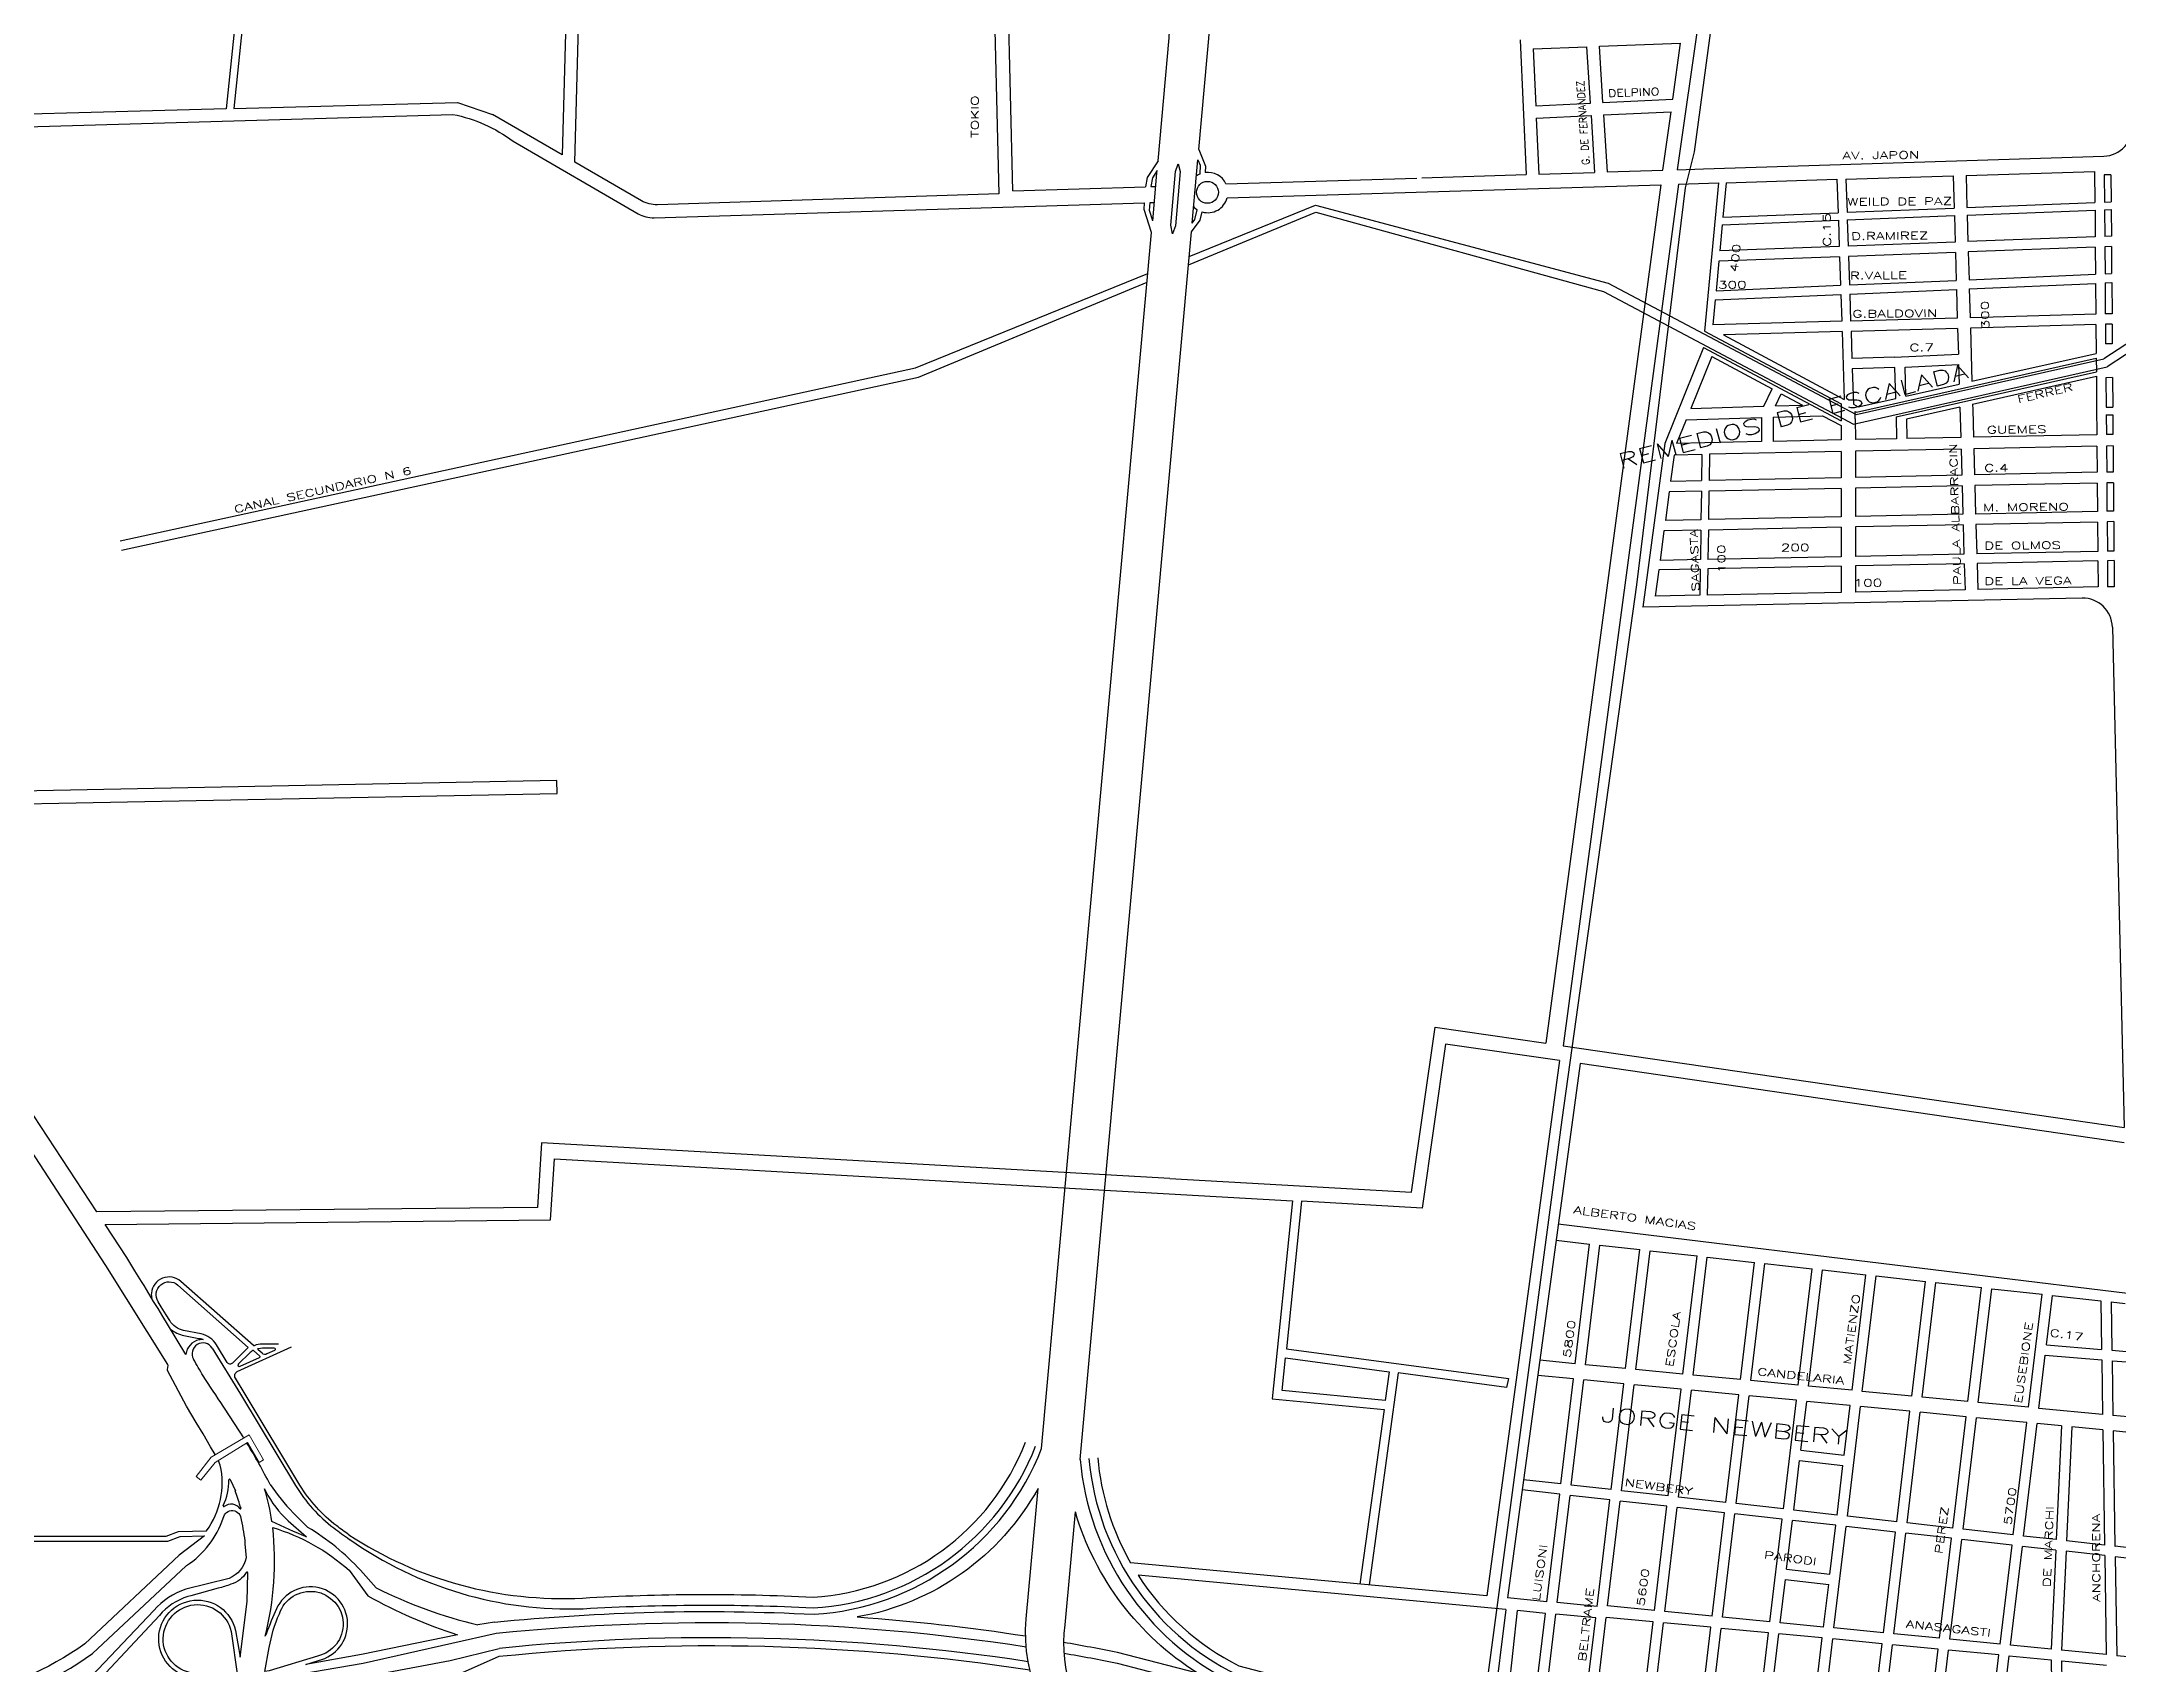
# Model space of a CAD drawing. Header units: millimetres. Extents: x 4375152 to 4409667, y 6523746 to 6549185.
# Drawn here: x 4385193 to 4387989, y 6531316 to 6533501 of the extents above; entities that cross this region are included whole.
import ezdxf

# ---------------------------------------------------------------- set-up
doc = ezdxf.new("R2010")
doc.units = ezdxf.units.MM
doc.linetypes.add('CONTINUA', pattern=[0])
for name, color, linetype in [('CANAL', 252, 'Continuous'), ('FERROCARRIL', 252, 'VÍAS'), ('LINEA CALLE', 252, 'Continuous'), ('NOMBRE BARRIO', 8, 'Continuous'), ('NOMBRE CALLE', 252, 'Continuous')]:
    doc.layers.add(name, color=color, linetype=linetype)
doc.layers.add('URBANO', color=251, linetype='CONTINUA', lineweight=9)
doc.styles.add('ROMANS', font='romans')
doc.styles.add('S1', font='ROMANS')
doc.linetypes.add('VÍAS', pattern='A,3.81,[130,ltypeshp.shx,S=6.35,R=0,X=0,Y=0],3.81', length=7.62)

msp = doc.modelspace()

# ---------------------------------------------------------------- linework, layer by layer
at = {"layer": 'CANAL', "transparency": 33554687}
for p, q in [((4386737, 6533199.9), (4386908.4, 6533271.1)), ((4386738, 6533211.1), (4386908.1, 6533280.2)), ((4386908.1, 6533280.2), (4387302.1, 6533175.4)), ((4386908.4, 6533271.1), (4387295.7, 6533164)), ((4386369.7, 6533061.3), (4386682.5, 6533188.5)), ((4386373.7, 6533048.9), (4386681.5, 6533176.8)), ((4387302.1, 6533175.4), (4387636.1, 6532998.4)), ((4387295.7, 6533164), (4387632.4, 6532985.7)), ((4385298.5, 6532828.6), (4386369.7, 6533061.3)), ((4385300.5, 6532815.7), (4386373.7, 6533048.9))]:
    msp.add_line(p, q, dxfattribs=at)
for points in [[(4387632.4, 6532985.7), (4387974, 6533062.6)], [(4387636.1, 6532998.4), (4387969.4, 6533073.5)]]:
    msp.add_lwpolyline(points, dxfattribs=at)
at = {"layer": 'FERROCARRIL', "ltscale": 0.3, "transparency": 33554687, "flags": 128}
msp.add_lwpolyline([(4388383, 6524738.8), (4388445.7, 6524881.4, 0.095799), (4388479, 6525082.1, 0.099176), (4388441.1, 6525305.9, 0.028955), (4388401.5, 6525410.3, 0.018622), (4388363.9, 6525472.1), (4388330.9, 6525512.5), (4388289.5, 6525564.8), (4388255.4, 6525600.9, 0.143495), (4387953.5, 6525771, 0.093272), (4387608.5, 6525795.1, -0.007305), (4387281, 6525816.8, -0.046555), (4387034.3, 6525864.6, -0.094694), (4386733.5, 6526058.2, -0.095039), (4386562.4, 6526318.1, -0.110674), (4386501.4, 6526678.2), (4386631, 6527609.3), (4386717, 6528226.6), (4386818.4, 6528982.1), (4386939, 6529805.3), (4387089.5, 6530917.2), (4387240.1, 6532048.9), (4387340.9, 6532769.3), (4387406.3, 6533303.7), (4387418.6, 6533352.1), (4387561, 6534411.1), (4387667.1, 6535188.8), (4387748.3, 6535774.3), (4387829.1, 6536331.3), (4387831.5, 6536348)], format="xyb", dxfattribs=at)
at = {"layer": 'LINEA CALLE', "transparency": 33554687}
for p, q in [((4386500.5, 6533299.6), (4386470.3, 6534534.1)), ((4387183.9, 6533503), (4387192, 6533321.6)), ((4387201.3, 6533490.9), (4387273.6, 6533493.7)), ((4387201.3, 6533490.9), (4387204.7, 6533414.2)), ((4387290.4, 6533494.3), (4387399.6, 6533498.4)), ((4387389.2, 6533423.2), (4387399.6, 6533498.4)), ((4387204.7, 6533414.2), (4387278.3, 6533417.8)), ((4387205.4, 6533397.5), (4387279.3, 6533401.1)), ((4387205.4, 6533397.5), (4387208.8, 6533322.1)), ((4387279.3, 6533401.1), (4387284, 6533324.5)), ((4387295.1, 6533418.6), (4387389.2, 6533423.2)), ((4387296.1, 6533401.9), (4387386.8, 6533406.3)), ((4387296.1, 6533401.9), (4387300.8, 6533325.1)), ((4387376, 6533327.5), (4387386.8, 6533406.3)), ((4387430.5, 6533329.2), (4387969.6, 6533346.4)), ((4386787.5, 6533309.1), (4387044.4, 6533316.9)), ((4387051.3, 6533317.2), (4387192, 6533321.6)), ((4387208.8, 6533322.1), (4387284, 6533324.5)), ((4387300.8, 6533325.1), (4387376, 6533327.5)), ((4387395.7, 6533328.1), (4387430.5, 6533329.2)), ((4387460.9, 6533310.7), (4387610.3, 6533315.2)), ((4387610.3, 6533315.2), (4387611.8, 6533270.3)), ((4387622.4, 6533315.6), (4387766.9, 6533319.9)), ((4387622.4, 6533315.6), (4387623.9, 6533270.8)), ((4387766.9, 6533319.9), (4387768.1, 6533276.4)), ((4387784.1, 6533320.5), (4387957.2, 6533325.7)), ((4387784.1, 6533320.5), (4387785.3, 6533277.1)), ((4387957.2, 6533325.7), (4387957.6, 6533283.9)), ((4387979, 6533321.4), (4387970.1, 6533321.1)), ((4387970.1, 6533321.1), (4387970.4, 6533284.4)), ((4387979, 6533321.4), (4387979.3, 6533284.7)), ((4386500.5, 6533299.6), (4386679.2, 6533305.3)), ((4386686.6, 6533305.5), (4386693.2, 6533305.7)), ((4386789.2, 6533290.3), (4387373.3, 6533308)), ((4387373.3, 6533308), (4387218.3, 6532151.9)), ((4387396.9, 6533308.7), (4387241.4, 6532148.5)), ((4387396.9, 6533308.7), (4387450.6, 6533310.3)), ((4387450.6, 6533310.3), (4387432.1, 6533110.7)), ((4387460.9, 6533310.7), (4387456.6, 6533264.2)), ((4387970.4, 6533284.4), (4387979.3, 6533284.7)), ((4387455.6, 6533254), (4387612.2, 6533260.1)), ((4387456.6, 6533264.2), (4387611.8, 6533270.3)), ((4387612.2, 6533260.1), (4387613.3, 6533224.9)), ((4387623.9, 6533270.8), (4387768.1, 6533276.4)), ((4387624.2, 6533260.6), (4387768.4, 6533266.3)), ((4387624.2, 6533260.6), (4387625.4, 6533225.3)), ((4387768.4, 6533266.3), (4387769.4, 6533230.8)), ((4387785.3, 6533277.1), (4387957.6, 6533283.9)), ((4387785.6, 6533266.9), (4387957.7, 6533273.7)), ((4387785.6, 6533266.9), (4387786.6, 6533231.4)), ((4387957.7, 6533273.7), (4387958, 6533237.9)), ((4387970.5, 6533274.2), (4387979.4, 6533274.6)), ((4387970.5, 6533274.2), (4387970.8, 6533238.4)), ((4387979.4, 6533274.6), (4387979.7, 6533238.7)), ((4387455.6, 6533254), (4387452.4, 6533218.8)), ((4387769.4, 6533230.8), (4387625.4, 6533225.3)), ((4387958, 6533237.9), (4387786.6, 6533231.4)), ((4387979.7, 6533238.7), (4387970.8, 6533238.4)), ((4387451.1, 6533204.8), (4387447.4, 6533165.2)), ((4387613.8, 6533211), (4387451.1, 6533204.8)), ((4387613.3, 6533224.9), (4387452.4, 6533218.8)), ((4387613.8, 6533211), (4387615, 6533172.5)), ((4387769.8, 6533216.9), (4387625.8, 6533211.4)), ((4387625.8, 6533211.4), (4387627.1, 6533173)), ((4387769.8, 6533216.9), (4387770.9, 6533179.2)), ((4387958.1, 6533224), (4387787, 6533217.5)), ((4387787, 6533217.5), (4387788.1, 6533180)), ((4387958.1, 6533224), (4387958.4, 6533187.3)), ((4387979.8, 6533224.8), (4387970.9, 6533224.5)), ((4387970.9, 6533224.5), (4387971.2, 6533187.9)), ((4387979.8, 6533224.8), (4387980.1, 6533188.3)), ((4387447.4, 6533165.2), (4387615, 6533172.5)), ((4387627.1, 6533173), (4387770.9, 6533179.2)), ((4387788.1, 6533180), (4387958.4, 6533187.3)), ((4387788.4, 6533167.8), (4387958.5, 6533175.1)), ((4387958.5, 6533175.1), (4387958.8, 6533133.6)), ((4387971.2, 6533187.9), (4387980.1, 6533188.3)), ((4387971.3, 6533175.7), (4387980.2, 6533176.1)), ((4387971.3, 6533175.7), (4387971.6, 6533134)), ((4387980.2, 6533176.1), (4387980.6, 6533134.2)), ((4387446.3, 6533152.9), (4387443.1, 6533119.1)), ((4387446.3, 6533152.9), (4387615.4, 6533160.3)), ((4387615.4, 6533160.3), (4387616.6, 6533124)), ((4387627.5, 6533160.8), (4387771.2, 6533167)), ((4387627.5, 6533160.8), (4387628.7, 6533124.3)), ((4387771.2, 6533167), (4387772.3, 6533128.4)), ((4387788.4, 6533167.8), (4387789.5, 6533128.8)), ((4387616.6, 6533124), (4387443.1, 6533119.1)), ((4387772.3, 6533128.4), (4387628.7, 6533124.3)), ((4387958.8, 6533133.6), (4387789.5, 6533128.8)), ((4387959, 6533119.7), (4387789.9, 6533115)), ((4387959, 6533119.7), (4387959.3, 6533080.9)), ((4387980.6, 6533134.2), (4387971.6, 6533134)), ((4387980.7, 6533120.3), (4387971.8, 6533120.1)), ((4387971.8, 6533120.1), (4387972, 6533093.6)), ((4387980.7, 6533120.3), (4387980.9, 6533093.9)), ((4387617.1, 6533110.1), (4387457.5, 6533105.6)), ((4387457.5, 6533105.6), (4387620.1, 6533018.9)), ((4387617.1, 6533110.1), (4387620.1, 6533018.9)), ((4387772.7, 6533114.5), (4387629.2, 6533110.4)), ((4387629.2, 6533110.4), (4387630.4, 6533073.8)), ((4387772.7, 6533114.5), (4387773.7, 6533079.6)), ((4387789.9, 6533115), (4387791.9, 6533043.3)), ((4387980.9, 6533093.9), (4387972, 6533093.6)), ((4387441.7, 6533076.5), (4387522.9, 6533033.2)), ((4387687.6, 6533075.7), (4387773.7, 6533079.6)), ((4387774.1, 6533065.7), (4387774.9, 6533039.4)), ((4387791.9, 6533043.3), (4387959.3, 6533080.9)), ((4387511.7, 6533009.7), (4387522.9, 6533033.2)), ((4387630.8, 6533059.9), (4387632.4, 6533012.3)), ((4387703.1, 6533023.3), (4387774.9, 6533039.4)), ((4387959.6, 6533050), (4387959.9, 6533008.1)), ((4387981.3, 6533048.2), (4387972.4, 6533047.9)), ((4387972.4, 6533047.9), (4387972.7, 6533008.3)), ((4387981.3, 6533048.2), (4387981.6, 6533008.5)), ((4387413.4, 6533006.7), (4387511.7, 6533009.7)), ((4387527.4, 6533010.2), (4387535.3, 6533026.6)), ((4387527.4, 6533010.2), (4387564, 6533011.3)), ((4387535.3, 6533026.6), (4387564, 6533011.3)), ((4387632.4, 6533012.3), (4387638.9, 6533008.8)), ((4387638.9, 6533008.8), (4387689.3, 6533020.1)), ((4387775.8, 6533008.6), (4387776.9, 6532967.6)), ((4387792.8, 6533012.5), (4387793, 6533005.4)), ((4387793, 6533005.4), (4387794.1, 6532967.9)), ((4387959.9, 6533008.1), (4387960.2, 6532971.4)), ((4387972.7, 6533008.3), (4387981.6, 6533008.5)), ((4387407.2, 6532991.2), (4387508.6, 6532994.4)), ((4387508.6, 6532994.4), (4387508.6, 6532962)), ((4387524.4, 6532994.8), (4387591, 6532996.9)), ((4387524.4, 6532994.8), (4387524.4, 6532962.4)), ((4387591, 6532996.9), (4387616, 6532983.6)), ((4387616, 6532983.6), (4387616, 6532964.3)), ((4387634.8, 6532992.5), (4387635, 6532964.7)), ((4387972.8, 6532998.2), (4387981.7, 6532998.3)), ((4387972.8, 6532998.2), (4387973, 6532971.7)), ((4387981.7, 6532998.3), (4387981.9, 6532971.8)), ((4387508.6, 6532962), (4387394.4, 6532959.7)), ((4387616, 6532948.7), (4387438.7, 6532945)), ((4387616, 6532964.3), (4387524.4, 6532962.4)), ((4387616, 6532948.7), (4387616, 6532913.5)), ((4387690.4, 6532965.8), (4387635, 6532964.7)), ((4387777.3, 6532952), (4387635, 6532949.1)), ((4387635, 6532949.1), (4387635, 6532913.9)), ((4387776.9, 6532967.6), (4387704.2, 6532966.1)), ((4387777.3, 6532952), (4387778.3, 6532916.9)), ((4387960.2, 6532971.4), (4387794.1, 6532967.9)), ((4387960.3, 6532955.8), (4387794.5, 6532952.4)), ((4387794.5, 6532952.4), (4387795.5, 6532917.2)), ((4387960.3, 6532955.8), (4387960.6, 6532920.7)), ((4387981.9, 6532971.8), (4387973, 6532971.7)), ((4387982, 6532956.3), (4387973.1, 6532956.1)), ((4387973.1, 6532956.1), (4387973.4, 6532920.9)), ((4387982, 6532956.3), (4387982.3, 6532921.1)), ((4387428.5, 6532944.8), (4387391, 6532944)), ((4387428.5, 6532944.8), (4387428, 6532909.6)), ((4387438.7, 6532945), (4387438.1, 6532909.8)), ((4387960.6, 6532920.7), (4387795.5, 6532917.2)), ((4387982.3, 6532921.1), (4387973.4, 6532920.9)), ((4387427.7, 6532895.2), (4387427.1, 6532856.9)), ((4387437.9, 6532895.4), (4387437.3, 6532857.1)), ((4387616, 6532899), (4387437.9, 6532895.4)), ((4387616, 6532913.5), (4387438.1, 6532909.8)), ((4387616, 6532899), (4387616, 6532860.8)), ((4387778.3, 6532916.9), (4387635, 6532913.9)), ((4387778.7, 6532902.4), (4387635, 6532899.4)), ((4387635, 6532899.4), (4387635, 6532861.2)), ((4387778.7, 6532902.4), (4387779.8, 6532864.2)), ((4387960.7, 6532906.2), (4387795.9, 6532902.8)), ((4387795.9, 6532902.8), (4387797, 6532864.5)), ((4387960.7, 6532906.2), (4387961, 6532867.9)), ((4387982.5, 6532906.6), (4387973.5, 6532906.5)), ((4387973.5, 6532906.5), (4387973.8, 6532868.2)), ((4387982.5, 6532906.6), (4387982.8, 6532868.4)), ((4387961, 6532867.9), (4387797, 6532864.5)), ((4387982.8, 6532868.4), (4387973.8, 6532868.2)), ((4387427.1, 6532856.9), (4387379.2, 6532855.9)), ((4387426.9, 6532842.7), (4387426.3, 6532803.1)), ((4387437.1, 6532843), (4387436.5, 6532803.3)), ((4387616, 6532846.7), (4387437.1, 6532843)), ((4387616, 6532860.8), (4387437.3, 6532857.1)), ((4387616, 6532846.7), (4387616, 6532807)), ((4387779.8, 6532864.2), (4387635, 6532861.2)), ((4387780.2, 6532850.1), (4387635, 6532847.1)), ((4387635, 6532847.1), (4387635, 6532807.4)), ((4387780.2, 6532850.1), (4387781.3, 6532810.5)), ((4387961.2, 6532853.8), (4387797.4, 6532850.4)), ((4387797.4, 6532850.4), (4387798.5, 6532810.8)), ((4387961.2, 6532853.8), (4387961.5, 6532814.2)), ((4387982.9, 6532854.3), (4387974, 6532854.1)), ((4387974, 6532854.1), (4387974.3, 6532814.4)), ((4387982.9, 6532854.3), (4387983.2, 6532814.6)), ((4387781.3, 6532810.5), (4387635, 6532807.4)), ((4387961.5, 6532814.2), (4387798.5, 6532810.8)), ((4387983.2, 6532814.6), (4387974.3, 6532814.4)), ((4387426.3, 6532803.1), (4387372, 6532802)), ((4387426.1, 6532790.3), (4387425.5, 6532755.2)), ((4387436.3, 6532790.6), (4387435.7, 6532755.4)), ((4387616, 6532794.3), (4387436.3, 6532790.6)), ((4387616, 6532807), (4387436.5, 6532803.3)), ((4387616, 6532794.3), (4387616, 6532759.1)), ((4387781.7, 6532797.7), (4387635, 6532794.7)), ((4387635, 6532794.7), (4387635, 6532759.5)), ((4387781.7, 6532797.7), (4387782.7, 6532762.4)), ((4387961.6, 6532801.4), (4387798.9, 6532798.1)), ((4387798.9, 6532798.1), (4387799.9, 6532762.9)), ((4387961.6, 6532801.4), (4387961.9, 6532766.3)), ((4387983.3, 6532801.9), (4387974.4, 6532801.7)), ((4387974.4, 6532801.7), (4387974.7, 6532766.5)), ((4387983.3, 6532801.9), (4387983.6, 6532766.7)), ((4387425.5, 6532755.2), (4387365.6, 6532753.9)), ((4387616, 6532759.1), (4387435.7, 6532755.4)), ((4387782.7, 6532762.6), (4387635, 6532759.5)), ((4387961.9, 6532766.3), (4387799.9, 6532762.9)), ((4387983.6, 6532766.7), (4387974.7, 6532766.5)), ((4387940.2, 6532751.4), (4387348.8, 6532739.1)), ((4387037.3, 6531951.3), (4387069.3, 6532173.6)), ((4387069.3, 6532173.6), (4387218.3, 6532151.9)), ((4387083.3, 6532150.9), (4387051.6, 6531930)), ((4387236.6, 6532128.6), (4387083.3, 6532150.9)), ((4387241.4, 6532148.5), (4387996.9, 6532038.7)), ((4387236.6, 6532128.6), (4387138.8, 6531407.8)), ((4387264.3, 6532124.6), (4387166.8, 6531405.2)), ((4387996.8, 6532018.1), (4387264.3, 6532124.6)), ((4386712, 6531969.8), (4387037.3, 6531951.3)), ((4386711, 6531949.4), (4386877, 6531939.9)), ((4386877, 6531939.9), (4386849.8, 6531673.3)), ((4386889.3, 6531939.2), (4386869, 6531740.5)), ((4387051.6, 6531930), (4386889.3, 6531939.2)), ((4387232, 6531886.7), (4387277.2, 6531881.6)), ((4387235, 6531908.8), (4388001.5, 6531815.5)), ((4387257.9, 6531720.5), (4387277.2, 6531881.6)), ((4387271.8, 6531719.2), (4387291.1, 6531880.1)), ((4387291.1, 6531880.1), (4387344.8, 6531874.1)), ((4387325.6, 6531714), (4387344.8, 6531874.1)), ((4387339.6, 6531712.6), (4387358.7, 6531872.6)), ((4387358.7, 6531872.6), (4387421.8, 6531865.6)), ((4387402.7, 6531706.6), (4387421.8, 6531865.6)), ((4387416.7, 6531705.2), (4387435.7, 6531864)), ((4387435.7, 6531864), (4387499.3, 6531857)), ((4387480.4, 6531699.1), (4387499.3, 6531857)), ((4387494.4, 6531697.7), (4387513.2, 6531855.4)), ((4387513.2, 6531855.4), (4387576.9, 6531848.4)), ((4387558.1, 6531691.6), (4387576.9, 6531848.4)), ((4387572, 6531690.3), (4387590.8, 6531846.8)), ((4387590.8, 6531846.8), (4387649.1, 6531840.3)), ((4387630.5, 6531684.7), (4387649.1, 6531840.3)), ((4387644.4, 6531683.3), (4387663, 6531838.8)), ((4387663, 6531838.8), (4387729.4, 6531831.4)), ((4387710.9, 6531676.9), (4387729.4, 6531831.4)), ((4387724.9, 6531675.6), (4387743.4, 6531829.9)), ((4387743.4, 6531829.9), (4387805, 6531823)), ((4387786.6, 6531669.6), (4387805, 6531823)), ((4387800.5, 6531668.3), (4387818.9, 6531821.5)), ((4387818.9, 6531821.5), (4387886.5, 6531814)), ((4387868.3, 6531661.8), (4387886.5, 6531814)), ((4387892.4, 6531745.8), (4387900.4, 6531812.4)), ((4387900.4, 6531812.4), (4387965.5, 6531805.2)), ((4387965.5, 6531805.2), (4387966.5, 6531739.7)), ((4387979.5, 6531803.6), (4387998.1, 6531801.6)), ((4387979.5, 6531803.6), (4387980.5, 6531738.6)), ((4385422.4, 6531741.6), (4385460.6, 6531679.7)), ((4386869, 6531740.5), (4387168.2, 6531700.7)), ((4387257.9, 6531720.5), (4387210.1, 6531725.1)), ((4387325.6, 6531714), (4387271.8, 6531719.2)), ((4387882.2, 6531660.4), (4387890.7, 6531731.9)), ((4387890.7, 6531731.9), (4387966.7, 6531725.7)), ((4387892.4, 6531745.8), (4387966.5, 6531739.7)), ((4387966.7, 6531725.7), (4387967.8, 6531652.2)), ((4387980.5, 6531738.6), (4388000, 6531737)), ((4387980.7, 6531724.5), (4388000.4, 6531722.9)), ((4387980.7, 6531724.5), (4387981.9, 6531650.8)), ((4387019.5, 6531708.1), (4386980.2, 6531422.6)), ((4387165.4, 6531688.6), (4387019.5, 6531708.1)), ((4387168.2, 6531700.7), (4387165.4, 6531688.6)), ((4387255.5, 6531700), (4387207.3, 6531704.7)), ((4387238.5, 6531558.7), (4387255.5, 6531700)), ((4387252.4, 6531557.1), (4387269.4, 6531698.7)), ((4387323.2, 6531693.5), (4387269.4, 6531698.7)), ((4387306.1, 6531551.1), (4387323.2, 6531693.5)), ((4387320, 6531549.5), (4387337.1, 6531692.2)), ((4387400.3, 6531686.1), (4387337.1, 6531692.2)), ((4387402.7, 6531706.6), (4387339.6, 6531712.6)), ((4387480.4, 6531699.1), (4387416.7, 6531705.2)), ((4387558.1, 6531691.6), (4387494.4, 6531697.7)), ((4387630.5, 6531684.7), (4387572, 6531690.3)), ((4385460.6, 6531679.7), (4385534.8, 6531556.6)), ((4386849.8, 6531673.3), (4387000.4, 6531658.9)), ((4387383.1, 6531542.4), (4387400.3, 6531686.1)), ((4387397, 6531540.8), (4387414.2, 6531684.8)), ((4387478, 6531678.6), (4387414.2, 6531684.8)), ((4387460.6, 6531533.7), (4387478, 6531678.6)), ((4387474.5, 6531532.1), (4387491.9, 6531677.3)), ((4387555.7, 6531671.2), (4387491.9, 6531677.3)), ((4387538.1, 6531525), (4387555.7, 6531671.2)), ((4387561.7, 6531603.9), (4387569.6, 6531669.8)), ((4387628, 6531664.2), (4387569.6, 6531669.8)), ((4387620, 6531597.4), (4387628, 6531664.2)), ((4387624.3, 6531515.3), (4387641.9, 6531662.9)), ((4387708.5, 6531656.5), (4387641.9, 6531662.9)), ((4387710.9, 6531676.9), (4387644.4, 6531683.3)), ((4387786.6, 6531669.6), (4387724.9, 6531675.6)), ((4387868.3, 6531661.8), (4387800.5, 6531668.3)), ((4387000.4, 6531658.9), (4386968, 6531423.7)), ((4387690.7, 6531507.8), (4387708.5, 6531656.5)), ((4387704.6, 6531506.2), (4387722.4, 6531655.1)), ((4387784.2, 6531649.2), (4387722.4, 6531655.1)), ((4387766.2, 6531499.3), (4387784.2, 6531649.2)), ((4387780.1, 6531497.7), (4387798.1, 6531647.8)), ((4387865.8, 6531641.3), (4387798.1, 6531647.8)), ((4387847.7, 6531490.1), (4387865.8, 6531641.3)), ((4387861.6, 6531488.5), (4387879.7, 6531640)), ((4387912.7, 6531636.8), (4387879.7, 6531640)), ((4387967.8, 6531652.2), (4387882.2, 6531660.4)), ((4387912.7, 6531636.8), (4387905.5, 6531483.6)), ((4387926.7, 6531635.5), (4387919.5, 6531482)), ((4387968.2, 6531631.5), (4387926.7, 6531635.5)), ((4388002.5, 6531648.8), (4387981.9, 6531650.8)), ((4387968.2, 6531631.5), (4387970.6, 6531476.3)), ((4387982.2, 6531630.1), (4387984.6, 6531474.7)), ((4388003.1, 6531628.1), (4387982.2, 6531630.1)), ((4387552.1, 6531523.4), (4387560, 6531590)), ((4387560, 6531590), (4387618.3, 6531583.5)), ((4387561.7, 6531603.9), (4387620, 6531597.4)), ((4387610.4, 6531516.8), (4387618.3, 6531583.5)), ((4385446.9, 6531564.4), (4385453.8, 6531549.3)), ((4387236.9, 6531544.8), (4387186.4, 6531550.5)), ((4387238.5, 6531558.7), (4387188.2, 6531564.3)), ((4387306.1, 6531551.1), (4387252.4, 6531557.1)), ((4385460.3, 6531528.8), (4385461.1, 6531525.8)), ((4387219.5, 6531399.9), (4387236.9, 6531544.8)), ((4387233.5, 6531399), (4387250.8, 6531543.2)), ((4387304.4, 6531537.2), (4387250.8, 6531543.2)), ((4387287.3, 6531393.8), (4387304.4, 6531537.2)), ((4387301.4, 6531394.5), (4387318.3, 6531535.6)), ((4387381.4, 6531528.5), (4387318.3, 6531535.6)), ((4387383.1, 6531542.4), (4387320, 6531549.5)), ((4387364.6, 6531388.3), (4387381.4, 6531528.5)), ((4387378.5, 6531386.9), (4387395.3, 6531526.9)), ((4387458.9, 6531519.8), (4387395.3, 6531526.9)), ((4387460.6, 6531533.7), (4387397, 6531540.8)), ((4387538.1, 6531525), (4387474.5, 6531532.1)), ((4387610.4, 6531516.8), (4387552.1, 6531523.4)), ((4385551.3, 6531500.1), (4385531.6, 6531519.9)), ((4387442.3, 6531380.7), (4387458.9, 6531519.8)), ((4387456.2, 6531379.3), (4387472.8, 6531518.2)), ((4387536.5, 6531511.1), (4387472.8, 6531518.2)), ((4387520, 6531373.1), (4387536.5, 6531511.1)), ((4387542.5, 6531443.8), (4387550.4, 6531509.5)), ((4387608.7, 6531502.9), (4387550.4, 6531509.5)), ((4387600.8, 6531437.3), (4387608.7, 6531502.9)), ((4387606.2, 6531364.7), (4387622.6, 6531501.4)), ((4387689, 6531493.9), (4387622.6, 6531501.4)), ((4387690.7, 6531507.8), (4387624.3, 6531515.3)), ((4387766.2, 6531499.3), (4387704.6, 6531506.2)), ((4387847.7, 6531490.1), (4387780.1, 6531497.7)), ((4384726.6, 6531481.1), (4385362.9, 6531481.7)), ((4385362.9, 6531481.7), (4385379.4, 6531487.8)), ((4385379.4, 6531487.8), (4385412.3, 6531488.8)), ((4387672.7, 6531358.2), (4387689, 6531493.9)), ((4387686.7, 6531356.8), (4387702.9, 6531492.3)), ((4387764.5, 6531485.4), (4387702.9, 6531492.3)), ((4387748.4, 6531350.8), (4387764.5, 6531485.4)), ((4387762.3, 6531349.4), (4387778.4, 6531483.8)), ((4387846, 6531476.2), (4387778.4, 6531483.8)), ((4387830, 6531342.8), (4387846, 6531476.2)), ((4387844, 6531341.4), (4387859.9, 6531474.6)), ((4387904.9, 6531469.6), (4387859.9, 6531474.6)), ((4387905.5, 6531483.6), (4387861.6, 6531488.5)), ((4387904.9, 6531469.6), (4387898.6, 6531336.1)), ((4387918.8, 6531468), (4387912.6, 6531334.7)), ((4387970.8, 6531462.2), (4387918.8, 6531468)), ((4387970.6, 6531476.3), (4387919.5, 6531482)), ((4388007.6, 6531472.1), (4387984.6, 6531474.7)), ((4387985.6, 6531474.6), (4387984.6, 6531474.7)), ((4385643.3, 6531418.6), (4385622.4, 6531442.4)), ((4387542.5, 6531443.8), (4387600.8, 6531437.3)), ((4387970.8, 6531462.2), (4387972.8, 6531328.8)), ((4387984.8, 6531460.6), (4387986.9, 6531327.4)), ((4388008, 6531458), (4387984.8, 6531460.6)), ((4387533.9, 6531371.7), (4387540.9, 6531429.9)), ((4387540.9, 6531429.9), (4387599.2, 6531423.4)), ((4387592.3, 6531366), (4387599.2, 6531423.4)), ((4387164.4, 6531389.7), (4387143.8, 6531225.3)), ((4387219.5, 6531399.9), (4387166.8, 6531405.2)), ((4387168.3, 6531280.3), (4387180.2, 6531388.2)), ((4387217.6, 6531384.3), (4387180.2, 6531388.2)), ((4387204.4, 6531273.6), (4387217.6, 6531384.3)), ((4387218.2, 6531271.1), (4387231.6, 6531383.4)), ((4387285.4, 6531378.3), (4387231.6, 6531383.4)), ((4387287.3, 6531393.8), (4387233.5, 6531399)), ((4387364.6, 6531388.3), (4387301.4, 6531394.5)), ((4387442.3, 6531380.7), (4387378.5, 6531386.9)), ((4385802.5, 6531372.4), (4385780.3, 6531368.8)), ((4387271.4, 6531261.3), (4387285.4, 6531378.3)), ((4387285.2, 6531258.7), (4387299.6, 6531379)), ((4387362.8, 6531373), (4387299.6, 6531379)), ((4387347.7, 6531247.2), (4387362.8, 6531373)), ((4387361.5, 6531244.6), (4387376.7, 6531371.7)), ((4387440.5, 6531365.6), (4387376.7, 6531371.7)), ((4387424.6, 6531232.9), (4387440.5, 6531365.6)), ((4387438.4, 6531230.4), (4387454.4, 6531364.2)), ((4387518.2, 6531358.2), (4387454.4, 6531364.2)), ((4387520, 6531373.1), (4387456.2, 6531379.3)), ((4387501.5, 6531218.7), (4387518.2, 6531358.2)), ((4387515.3, 6531216.2), (4387532.1, 6531356.8)), ((4387590.5, 6531351.2), (4387532.1, 6531356.8)), ((4387592.3, 6531366), (4387533.9, 6531371.7)), ((4387672.7, 6531358.2), (4387606.2, 6531364.7)), ((4387748.4, 6531350.8), (4387686.7, 6531356.8)), ((4387573.1, 6531205.5), (4387590.5, 6531351.2)), ((4387586.9, 6531203), (4387604.5, 6531349.9)), ((4387671, 6531343.5), (4387604.5, 6531349.9)), ((4387652.7, 6531190.8), (4387671, 6531343.5)), ((4387673.4, 6531246.3), (4387684.9, 6531342.2)), ((4387746.7, 6531336.3), (4387684.9, 6531342.2)), ((4387735.1, 6531239.6), (4387746.7, 6531336.3)), ((4387749, 6531238.1), (4387760.6, 6531335)), ((4387828.3, 6531328.5), (4387760.6, 6531335)), ((4387830, 6531342.8), (4387762.3, 6531349.4)), ((4387816.6, 6531230.7), (4387828.3, 6531328.5)), ((4387828.9, 6531215.3), (4387842.3, 6531327.2)), ((4387898.6, 6531336.1), (4387844, 6531341.4)), ((4387972.8, 6531328.8), (4387912.6, 6531334.7)), ((4388011.9, 6531325), (4387986.9, 6531327.4))]:
    msp.add_line(p, q, dxfattribs=at)
for points in [[(4386696.2, 6533340), (4386711.2, 6533505.7), (4386741.4, 6534122.2), (4386810.3, 6534345.5), (4386967.6, 6535061.1), (4387033.8, 6535356.9)], [(4386751.1, 6533355.5), (4386766.5, 6533525), (4386791.9, 6534091.5), (4386867.7, 6534356.6), (4387032.5, 6535166.6), (4387073, 6535352.5)], [(4385914.7, 6534118.3), (4385893.7, 6533348.4), (4385800.2, 6533402.6)], [(4387278.3, 6533417.8), (4387273.6, 6533493.7)], [(4387295.1, 6533418.6), (4387290.4, 6533494.3)], [(4386696.2, 6533340), (4386681.5, 6533317.8), (4386679.2, 6533305.3)], [(4386748.1, 6533321.6), (4386749.9, 6533341.6)], [(4386749.9, 6533341.6), (4386752.8, 6533334.2), (4386752.4, 6533322.3)], [(4386751.1, 6533355.5), (4386760, 6533333), (4386759.7, 6533324.3)], [(4386695.1, 6533326.9), (4386688.7, 6533317.4), (4386686.6, 6533305.5)], [(4386688.9, 6533259.2), (4386694.7, 6533323.3)], [(4386694.7, 6533323.3), (4386695.1, 6533326.9)], [(4386715.7, 6533241.8), (4386713.3, 6533253.5), (4386719.6, 6533325.9), (4386723.4, 6533336.1), (4386725.7, 6533325.8), (4386719.5, 6533252.8), (4386715.7, 6533241.8)], [(4386742.1, 6533256.1), (4386748.1, 6533321.6)], [(4386687.5, 6533243.5), (4386677.3, 6533274.7), (4386678.1, 6533283.6)], [(4386688.9, 6533259.2), (4386684.4, 6533273.1), (4386685.4, 6533283.8)], [(4386685.4, 6533283.8), (4386691.2, 6533284)], [(4386741, 6533244.3), (4386753, 6533260.2), (4386755.7, 6533271.4)], [(4386742.1, 6533256.1), (4386745.8, 6533261), (4386749, 6533274.3)], [(4386539.4, 6531606.4), (4386687.5, 6533243.5)], [(4386591.2, 6531591.7), (4386741, 6533244.3)], [(4387430.7, 6533088.9), (4387378.3, 6532959.3)], [(4387430.7, 6533088.9), (4387616, 6532990.1)], [(4387432.1, 6533110.7), (4387616, 6533012.7)], [(4388018.5, 6533105.4), (4387969.4, 6533073.5)], [(4388023.6, 6533094.9), (4387974, 6533062.6)], [(4387441.7, 6533076.5), (4387413.4, 6533006.7)], [(4387687.8, 6533075.7), (4387630.4, 6533073.8)], [(4387689.3, 6533020.1), (4387688.2, 6533061.8), (4387630.8, 6533059.9)], [(4387636.5, 6533001.8), (4387959.3, 6533074.4)], [(4387703.1, 6533023.3), (4387702, 6533062.4), (4387774.1, 6533065.7)], [(4387959.3, 6533074.4), (4387959.9, 6533056.2)], [(4387689.8, 6532995.4), (4387959.9, 6533056.2)], [(4387792.8, 6533012.5), (4387959.6, 6533050)], [(4387616, 6533012.7), (4387616, 6532990.1)], [(4387775.8, 6533008.6), (4387703.7, 6532992.4)], [(4387407.2, 6532991.2), (4387394.4, 6532959.7)], [(4387634.8, 6532992.5), (4387634.7, 6533002.7)], [(4387634.7, 6533002.7), (4387636.5, 6533001.8)], [(4387689.8, 6532995.4), (4387690.4, 6532965.8)], [(4387703.7, 6532992.4), (4387704.2, 6532966.1)], [(4387378.3, 6532959.3), (4387348.8, 6532739.1)], [(4387391, 6532944), (4387386.3, 6532908.8), (4387428, 6532909.6)], [(4387427.7, 6532895.2), (4387384.4, 6532894.3), (4387379.2, 6532855.9)], [(4387426.9, 6532842.7), (4387377.3, 6532841.7), (4387372, 6532802)], [(4387426.1, 6532790.3), (4387370.3, 6532789.2), (4387365.6, 6532753.9)], [(4387981.1, 6532712.3), (4387996.9, 6532038.7)], [(4385426.7, 6531598.1), (4385420.5, 6531608.5), (4385410.2, 6531626), (4385401.1, 6531641.4), (4385388.2, 6531663.2), (4385362.5, 6531711.5)], [(4387138.8, 6531407.8), (4386659.1, 6531452.4)], [(4387164.4, 6531389.7), (4386669.3, 6531435.7)], [(4385804.9, 6531357.2), (4385804.9, 6531357.2), (4385626, 6531317), (4385455.2, 6531287.6)], [(4387842.3, 6531327.2), (4387898.8, 6531321.8), (4387899.3, 6531291.6), (4387913.3, 6531291.8), (4387912.9, 6531320.4), (4387973.1, 6531314.7)]]:
    msp.add_lwpolyline(points, dxfattribs=at)
for points in [[(4386444.5, 6534818.9), (4386481.7, 6533295.7), (4386022, 6533281, -0.140245), (4386000.6, 6533286.4), (4385910.8, 6533338.5), (4385932, 6534118.7)], [(4386712, 6531969.8), (4385866, 6532018), (4385860.5, 6531931), (4385267.2, 6531925), (4385125.2, 6532140.5), (4384984.3, 6532367.6, -0.100639), (4384961.1, 6532470.3), (4385886.9, 6532488.4), (4385886.6, 6532505.6), (4384960.3, 6532487.5), (4384923.6, 6533378.8), (4385746.8, 6533402.6, -0.110605), (4385827.8, 6533366.6), (4385996.2, 6533268.9, 0.140245), (4386017.6, 6533263.5), (4386678.1, 6533283.6)], [(4385362.5, 6531711.5, -0.174744), (4385362.2, 6531712.9), (4385363.1, 6531718.1, 0.176974), (4385362.8, 6531719.4), (4385279.5, 6531852.6), (4385095.5, 6532135.1)], [(4385366.5, 6531767.2, 0.053308), (4385372.5, 6531762.9, 0.074676), (4385382.3, 6531759.1), (4385404.7, 6531754.6), (4385406.3, 6531754.3, -0.040174), (4385410.2, 6531753.1, 0.054553), (4385404.7, 6531752.6, 0.321421), (4385387.1, 6531733.1), (4385362.5, 6531773.8), (4385356.3, 6531783.9), (4385349.8, 6531794.7), (4385343.6, 6531804.4), (4385330.8, 6531825.6), (4385327.2, 6531831.4), (4385318.5, 6531845.4), (4385307.8, 6531863.3), (4385278.4, 6531908), (4385877.9, 6531914.1), (4385883.3, 6531996.5), (4386711, 6531949.4)], [(4385606.4, 6531490.3, -0.00955), (4385590.2, 6531502.2, -0.095454), (4385540.7, 6531557.1), (4385466.8, 6531679.7), (4385453.8, 6531701.2, -0.448554), (4385456.4, 6531709.8), (4385529.4, 6531743.3)], [(4385460.1, 6531717), (4385486.4, 6531729, 0.542142), (4385486.7, 6531730.7), (4385478.3, 6531738.1, 0.331626), (4385477.1, 6531738.2, 0.054825), (4385472.8, 6531734.8), (4385457.9, 6531720.2, 0.840619), (4385460.1, 6531717)], [(4385606.4, 6531490.3, 0.159096), (4385921.3, 6531405, -0.027079), (4386231.6, 6531406.3, 0.29293), (4386517.7, 6531614.9)], [(4385607.7, 6531484, 0.164212), (4385922.1, 6531390.6, -0.027247), (4386231.7, 6531391.8, 0.293437), (4386531.2, 6531609.6)], [(4385802.5, 6531372.4, -0.038039), (4386233, 6531383.1, 0.29293), (4386539.4, 6531606.4)], [(4384726.1, 6531488.3), (4385360.6, 6531488.3), (4385377, 6531494.4), (4385415.1, 6531495.6, 0.210943), (4385433.5, 6531583.7), (4385430.9, 6531589.6)], [(4386591.2, 6531591.7, 0.259205), (4386794.4, 6531292.3), (4387697.2, 6531057.2), (4387775.3, 6531045.8)], [(4386603.1, 6531592.7, 0.270798), (4386813.9, 6531296.2), (4387142, 6531210.8)], [(4386614.9, 6531593.8, 0.107428), (4386659.1, 6531452.4, 0.107428)], [(4385549.4, 6531487.4, -0.017302), (4385503, 6531508.1, 0.036412), (4385493, 6531552.1, -0.002267), (4385494.6, 6531548.3, 0.083682), (4385524.9, 6531509), (4385549.4, 6531487.4)], [(4386534.5, 6531552.5, -0.226462), (4386291, 6531379.5, -0.020132), (4386517.7, 6531354)], [(4386834.4, 6531234.4, 0.139161), (4386751.5, 6531205.1), (4386723.7, 6531187.7, -0.261878), (4386616.5, 6531180.4, -0.286954), (4386518.7, 6531377.2), (4386518.7, 6531377.2), (4386534.5, 6531552.5)], [(4384726.1, 6531228.9), (4384874, 6531227.5, 0.030598), (4385088.6, 6531255.3, 0.106919), (4385261.5, 6531330.3), (4385387.5, 6531448.5), (4385387.9, 6531448.7, 0.168166), (4385437.5, 6531512.7, -0.947373), (4385461.4, 6531510.4, -0.040637), (4385466.7, 6531477.8), (4385468.2, 6531459.2, -0.244275), (4385445.4, 6531431.4), (4385387.3, 6531416.8, 0.143017), (4385344, 6531388.2), (4385244, 6531282.8, -0.18129), (4385187.2, 6531254), (4385041.2, 6531226), (4384939.7, 6531218.4), (4384726.1, 6531210.1)], [(4386584.2, 6531297.8, -0.04836), (4386676.6, 6531267.3, -0.24333), (4386701.2, 6531229.6, -0.256896), (4386684.2, 6531197.8, -0.166802), (4386629.8, 6531202.3, -0.23958), (4386571, 6531368.7), (4386584.8, 6531521)], [(4386569.4, 6531345.6, -0.006456), (4386641.3, 6531332.2), (4386749, 6531304.2, -0.182858), (4386584.8, 6531521)], [(4385412.3, 6531488.8), (4385378.3, 6531462.8), (4385250.9, 6531343.3, -0.106246), (4385085.4, 6531271.8, -0.030499), (4384873.5, 6531244.3), (4384726.1, 6531245.7)], [(4385460.1, 6531325.4), (4385469.8, 6531400.4), (4385470.4, 6531439, 0.760671), (4385468.5, 6531439.5, -0.196224), (4385447.8, 6531423.6, -0.022054), (4385430.8, 6531418.1), (4385393.8, 6531408.1), (4385389.7, 6531407.1, 0.142235), (4385351.5, 6531381.5), (4385239.9, 6531262), (4385415, 6531292.5), (4385394.9, 6531298, -1.890886), (4385454, 6531361.3), (4385460.1, 6531325.4)], [(4385493.4, 6531306.1), (4385499.5, 6531338.3, -0.062311), (4385513, 6531383.9, -1.71451), (4385564.4, 6531326.9), (4385499.4, 6531307.2), (4385493.4, 6531306.1)], [(4386669.3, 6531435.7, 0.133363), (4386805.1, 6531313.6), (4387143.8, 6531225.3)], [(4385456.7, 6531299.7), (4385428.9, 6531294.9), (4385396.2, 6531303.9, -1.895358), (4385448.1, 6531360.1), (4385456.7, 6531299.7)], [(4386569.8, 6531330.7, -0.006397), (4386641.1, 6531317.5), (4387708.3, 6531039.2)], [(4385808.5, 6531326.1), (4385746.9, 6531299.1, 0.092996), (4385715.1, 6531279.3)]]:
    msp.add_lwpolyline(points, format="xyb", dxfattribs=at)
at = {"layer": 'LINEA CALLE'}
msp.add_lwpolyline([(4385368.7, 6534508.8), (4385439.9, 6534297.1), (4385538, 6534338.7), (4385441.5, 6533410.2), (4384978.3, 6533397.6, 0.040712), (4384956.9, 6533563.6), (4384955.3, 6533568.5), (4385006.2, 6533568.5), (4385006.2, 6533578.2), (4384952, 6533578.3), (4384914.4, 6533690.5, -0.163316), (4384903.4, 6533754.3), (4384924.3, 6533854.9), (4384977.3, 6533854.9), (4385387.1, 6533854.9), (4385387.1, 6534127.7)], format="xyb", dxfattribs=at)
msp.add_lwpolyline([(4385377.9, 6534512.8), (4385445.9, 6534310.5), (4385549.7, 6534354.5), (4385451.6, 6533410.5), (4385752.7, 6533418.6), (4385800.2, 6533402.6)], dxfattribs=at)
at = {"layer": 'LINEA CALLE', "ltscale": 0.07, "transparency": 33554687}
msp.add_lwpolyline([(4387395.7, 6533328.1), (4387425.1, 6533535)], dxfattribs=at)
at = {"layer": 'LINEA CALLE', "ltscale": 10, "transparency": 33554687}
msp.add_lwpolyline([(4385511.7, 6531747), (4385490.2, 6531747, 0.095674), (4385479.1, 6531744.8, -0.284099), (4385478, 6531745), (4385380.5, 6531831.3, 0.613378), (4385340.7, 6531815.6, 0.073109), (4385341.1, 6531808.6)], format="xyb", dxfattribs=at)
at = {"layer": 'LINEA CALLE', "transparency": 33554687}
for points in [[(4385354, 6531797.3), (4385349.8, 6531804, -0.868192), (4385376.2, 6531826.4), (4385471.2, 6531742.4), (4385449.8, 6531721.4, -0.483207), (4385442.8, 6531722.2), (4385428.3, 6531746.1, 0.209322), (4385407.6, 6531760.6), (4385384.1, 6531765.4, -0.209756), (4385365.4, 6531778.5), (4385360.6, 6531786.5)], [(4385490.3, 6531742), (4385505.5, 6531742, -0.805708), (4385506.4, 6531738.2), (4385496.3, 6531733.6, -0.296897), (4385489.9, 6531734.5), (4385484.3, 6531739.4, -0.635179), (4385484.9, 6531741.2)], [(4385548.5, 6531315.7), (4385565.8, 6531321.1, 1.703393), (4385507.5, 6531386.3, 0.016739), (4385493.9, 6531353.6, 0.089752), (4385504.1, 6531499.8, -0.11048), (4385606.8, 6531442.5), (4385632, 6531408, 0.049565), (4385752.9, 6531355.5), (4385623.8, 6531328.8), (4385548.5, 6531315.7)]]:
    msp.add_lwpolyline(points, format="xyb", close=True, dxfattribs=at)
msp.add_lwpolyline([(4387002, 6531671.1), (4386863.3, 6531684.4), (4386867.8, 6531728.3), (4387007.4, 6531709.7)], close=True, dxfattribs=at)
at = {"layer": 'LINEA CALLE', "linetype": 'ByBlock', "transparency": 33554687}
msp.add_lwpolyline([(4385452.6, 6531267.7), (4385523.7, 6531279.8), (4385743, 6531321), (4385809.1, 6531337.2)], dxfattribs=at)
at = {"layer": 'LINEA CALLE', "linetype": 'Continuous', "ltscale": 0.2, "transparency": 33554687}
msp.add_circle((4386762.6, 6533297.7), 14.7, dxfattribs=at)
at = {"layer": 'LINEA CALLE', "transparency": 33554687}
for centre, radius, start, end in [((4387968.3, 6533386.4), 40, 271.8243, 2.587), ((4387941.1, 6532711.4), 40, 1.3432, 91.1861), ((4385410, 6531733.9), 14.6, 31.6897, 210.2187), ((4383657.1, 6530712.9), 2014, 29.485, 30.2187), ((4379835.7, 6527986.6), 6700.5, 32.8564, 33.69885), ((4384695.6, 6531145.1), 904.6, 31.7163, 31.8047), ((4384695.6, 6531145.1), 904.6, 27.1438, 31.2016), ((4385370, 6531562.5), 75, 333.9256, 1.1856), ((4385446, 6531564), 1, 22.1843, 181.1856), ((4385757.2, 6531736.5), 312.8, 214.8545, 223.8396), ((4385709.1, 6531661.6), 203.5, 211.0719, 232.8822), ((4385438.3, 6531529.1), 1, 153.9256, 295.3339), ((4385448.2, 6531516.7), 14.8, 35.0106, 129.6184), ((4385129.3, 6531434.9), 344, 15.8423, 19.4271), ((4385460.7, 6531525.6), 0.5, 229.295, 15.8423), ((4385387.4, 6531225.6), 319.7, 42.6943, 59.1486), ((4385909.6, 6531926.6), 535.8, 232.8822, 235.6964), ((4385927.2, 6531986.6), 634.9, 243.4376, 256.6228)]:
    msp.add_arc(centre, radius, start, end, dxfattribs=at)
at = {"layer": 'LINEA CALLE', "linetype": 'Continuous', "ltscale": 0.2, "transparency": 33554687}
for start, end in [(113.3008, 124.0863), (25.447, 97.2271), (254.1539, 344.6706), (225.5539, 238.5689)]:
    msp.add_arc((4386763.1, 6533297.4), 27.1, start, end, dxfattribs=at)
at = {"layer": 'LINEA CALLE', "linetype": 'ByBlock', "transparency": 33554687}
for centre, start in [((4386090.3, 6528537.3), 81.3103), ((4386093.9, 6528506.2), 81.2783), ((4386094.4, 6528517.3), 81.3399)]:
    msp.add_arc(centre, 2834.3, start, 95.7776, dxfattribs=at)
at = {"layer": 'URBANO', "transparency": 33554687}
msp.add_lwpolyline([(4385472.2, 6531624.8), (4385472.2, 6531624.8), (4385491.8, 6531591.1), (4385485.8, 6531587.4), (4385470, 6531614.2), (4385426.6, 6531587.3), (4385407.1, 6531563.6), (4385401, 6531568.7), (4385421.1, 6531594.8), (4385421.1, 6531594.8)], close=True, dxfattribs=at)

# ---------------------------------------------------------------- texts
at = {"layer": 'CANAL', "transparency": 33554687, "style": 'ROMANS', "width": 1.5}
msp.add_text('CANAL SECUNDARIO N 6', height=10, rotation=12.5155, dxfattribs=at).set_placement((4385453.3, 6532865.6))
at = {"layer": 'NOMBRE BARRIO', "transparency": 33554687, "style": 'ROMANS', "width": 1.5}
msp.add_text('REMEDIOS DE ESCALADA', height=20, rotation=14.6565, dxfattribs=at).set_placement((4387318.5, 6532925.2))
at = {"layer": 'NOMBRE BARRIO', "linetype": 'Continuous', "transparency": 33554687, "style": 'S1', "width": 1.5}
msp.add_text('JORGE NEWBERY', height=20, rotation=354.5818, dxfattribs=at).set_placement((4387291.8, 6531642.4))
at = {"layer": 'NOMBRE CALLE', "transparency": 33554687, "style": 'ROMANS'}
for s, rotation, width, p in [('TOKIO', 89.9384, 1.5, (4386454.5, 6533370.8)), ('G. DE FERNANDEZ', 93.8243, 0.938121, (4387277.2, 6533334.9)), ('DELPINO', 2, 1.242102, (4387302.2, 6533426.1)), ('AV. JAPON', 0.5152, 1.5, (4387617.7, 6533342.2)), ('WEILD DE PAZ', 0.5152, 1.5, (4387624, 6533279.8)), ('C.15', 90.5152, 1.5, (4387601.9, 6533224.4)), ('D.RAMIREZ', 0.5152, 1.5, (4387629.3, 6533233.7)), ('400', 84.2925, 1.5, (4387476.5, 6533189.6)), ('300', 0.5152, 1.5, (4387450.1, 6533168)), ('R.VALLE', 0.5152, 1.5, (4387627.6, 6533180.5)), ('300', 91.8009, 1.5, (4387815.4, 6533113.3)), ('G.BALDOVIN', 0.5152, 1.5, (4387631.1, 6533129)), ('C.7', 0.5152, 1.5, (4387708, 6533083.7)), ('FERRER', 13.0641, 1.5, (4387854.3, 6533013.8)), ('GUEMES', 0.5152, 1.5, (4387812.1, 6532973)), ('PAULA ALBARRACIN', 91.8009, 1.5, (4387777.5, 6532768.9)), ('C.4', 0.5152, 1.5, (4387808.5, 6532921.5)), ('M. MORENO', 0.5152, 1.5, (4387806.8, 6532868.3)), ('SAGASTA', 91.8009, 1.5, (4387425, 6532760.4)), ('100', 91.8009, 1.5, (4387460.5, 6532785.2)), ('200', 0.5152, 1.5, (4387534.7, 6532814.3)), ('DE OLMOS', 0.5152, 1.5, (4387808.5, 6532816.9)), ('100', 0.5152, 1.5, (4387632.7, 6532766.8)), ('DE LA VEGA', 0.5152, 1.5, (4387808.5, 6532769)), ('ALBERTO MACIAS', 352.1796, 1.5, (4387255, 6531923.1)), ('MATIENZO', 82.1796, 1.5, (4387628.5, 6531718.8)), ('5800', 82.1796, 1.5, (4387251.3, 6531727.8)), ('ESCOLA', 82.1796, 1.5, (4387389.5, 6531715.6)), ('EUSEBIONE', 82.1796, 1.5, (4387859, 6531666.4)), ('C.17', 352.1796, 1.5, (4387896.2, 6531757.5)), ('CANDELARIA', 353.9197, 1.5, (4387502.6, 6531705.1)), ('NEWBERY', 352.1796, 1.5, (4387323.8, 6531556.1)), ('5700', 82.1796, 1.5, (4387844.9, 6531502.6)), ('PEREZ', 82.1796, 1.5, (4387751.9, 6531463.9)), ('DE MARCHI', 87.7492, 1.5, (4387897.7, 6531419.5)), ('ANCHORENA', 90.2913, 1.5, (4387964.6, 6531399.6)), ('LUISONI', 82.1796, 1.5, (4387209.8, 6531400.7)), ('PARODI', 352.1796, 1.5, (4387511.6, 6531458.5)), ('5600', 82.1796, 1.5, (4387350.6, 6531393.3)), ('BELTRAME', 83.4861, 1.5, (4387271.9, 6531318.9)), ('ANASAGASTI', 353.7756, 1.5, (4387702.6, 6531365.5))]:
    msp.add_text(s, height=10, rotation=rotation, dxfattribs=dict(at, width=width)).set_placement(p)

doc.saveas('drawing.dxf')
